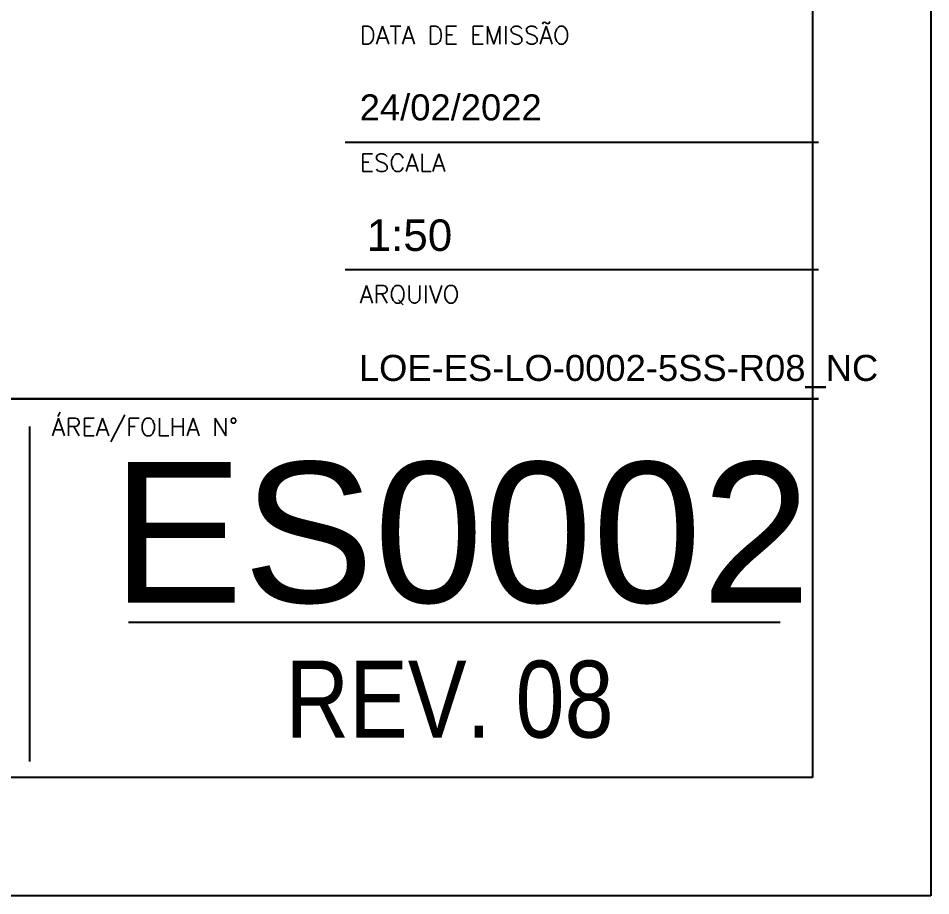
# Model space of a CAD drawing. Header units: millimetres. Extents: x -4137 to 5508, y -2380 to 3650.
# Drawn here: x 5121.9 to 5507.5, y -2380.5 to -2009.5 of the extents above; entities that cross this region are included whole.
import ezdxf

# ---------------------------------------------------------------- set-up
doc = ezdxf.new("R2010")
doc.units = ezdxf.units.MM
doc.header["$LTSCALE"] = 50
doc.layers.add('CARIMBO', color=7, linetype='Continuous')
doc.layers.add('F-MARGEM', color=1, linetype='Continuous')
doc.styles.add('AR-REF', font='arial.ttf')
doc.styles.add('CONT-TITULO', font='arial.ttf')
doc.styles.add('NFOLHA', font='ARIALN.TTF')
doc.styles.add('STYLE3', font='simplex.shx')

# ---------------------------------------------------------------- blocks, each defined once
blk = doc.blocks.new('A0-4L_900')
at = {"layer": 'F-MARGEM', "color": 2}
blk.add_lwpolyline([(0, 0), (0, 90), (192.9, 90), (192.9, 0)], close=True, dxfattribs=at)
at = {"layer": 'F-MARGEM', "color": 7}
blk.add_lwpolyline([(2.5, 89), (191.9, 89), (191.9, 1), (2.5, 1)], close=True, dxfattribs=at)

msp = doc.modelspace()

# ---------------------------------------------------------------- linework, layer by layer
at = {"layer": 'CARIMBO', "color": 1}
for p, q in [((5260.107, -2061.908), (5460.107, -2061.908)), ((5260.107, -2115.724), (5460.107, -2115.724)), ((5126.866, -2323.673), (5126.866, -2182.152)), ((5168.469, -2264.785), (5443.859, -2264.785))]:
    msp.add_line(p, q, dxfattribs=at)
at = {"layer": 'CARIMBO', "color": 94}
msp.add_line((4610.107, -2170.469), (5460.107, -2170.469), dxfattribs=at)
at = {"layer": 'CARIMBO', "color": 6}
msp.add_line((5460.107, -2170.469), (4610.107, -2170.469), dxfattribs=at)

# ---------------------------------------------------------------- block references
at = {"layer": 'F-MARGEM', "linetype": 'Continuous', "xscale": 50, "yscale": 50, "zscale": 50}
msp.add_blockref('A0-4L_900', (-4137.496, -2380.469), dxfattribs=at)

# ---------------------------------------------------------------- texts
at = {"layer": 'CARIMBO', "color": 2, "style": 'STYLE3'}
for s, p in [('DATA DE EMISSÃO', (5266.246, -2020.414)), ('ESCALA', (5266.198, -2074.358)), ('ARQUIVO', (5266.198, -2129.948)), ('ÁREA/FOLHA N°', (5136.03, -2186.064))]:
    msp.add_text(s, height=7.5, dxfattribs=at).set_placement(p)
at = {"layer": 'CARIMBO', "color": 3, "style": 'AR-REF'}
msp.add_text('LOE-ES-LO-0002-5SS-R08_NC', height=11, dxfattribs=at).set_placement((5265.842, -2162.84))
at = {"layer": 'CARIMBO', "color": 5}
for s, height, style, p in [('ES0002', 59.4, 'CONT-TITULO', (5161.555, -2256.544)), ('REV. 08', 32.5, 'NFOLHA', (5234.856, -2313.613))]:
    msp.add_text(s, height=height, dxfattribs=dict(at, style=style)).set_placement(p)
at = {"layer": 'CARIMBO', "color": 3, "insert": (5269.123, -2094.567), "char_height": 13.31, "width": 818.59964, "attachment_point": 1, "style": 'AR-REF'}
msp.add_mtext('1:50', dxfattribs=at)
at = {"layer": 'CARIMBO', "color": 3, "style": 'AR-REF'}
msp.add_attdef('24/02/2022', (5266.198, -2052.697), '', height=11, dxfattribs=at)

doc.saveas('drawing.dxf')
